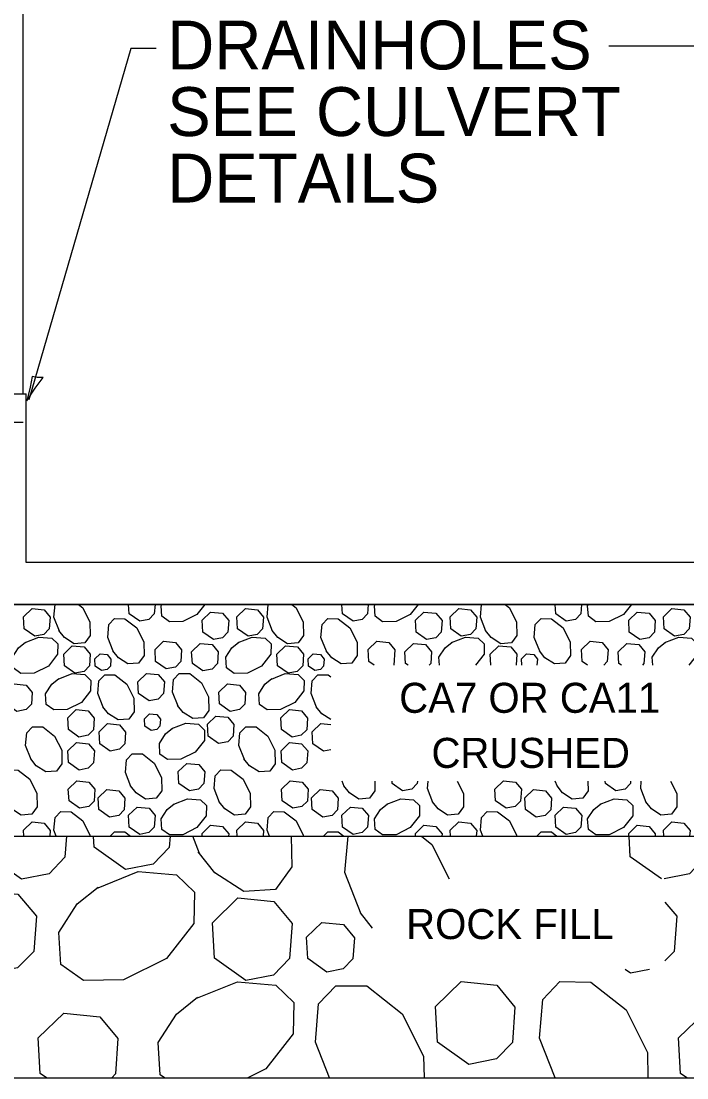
# Model space of a CAD drawing. Extents: x 0 to 2.83, y -0.06 to 1.83.
# Drawn here: x 0.5028 to 0.6946, y 0.8463 to 1.1507 of the extents above; entities that cross this region are included whole.
import ezdxf

# ---------------------------------------------------------------- set-up
doc = ezdxf.new("R2010")
doc.units = 0
doc.layers.add('Default', color=7, linetype='Continuous')
doc.layers.add('RD_Pr_Roadway_Notes', color=7, linetype='Continuous')

msp = doc.modelspace()

# ---------------------------------------------------------------- linework, layer by layer
at = {"layer": 'Default'}
for p, q in [((0.49213, 1.04337), (0.50424, 1.04337)), ((0.50424, 0.99479), (0.50424, 1.04337)), ((0.49213, 1.03523), (0.50339, 1.03523)), ((0.79991, 0.99479), (0.50424, 0.99479)), ((0.49213, 0.98268), (0.81202, 0.98268)), ((0.65208, 0.98268), (0.57197, 0.98268)), ((0.35861, 0.91586), (0.93163, 0.91586)), ((0.35861, 0.84626), (0.93163, 0.84626))]:
    msp.add_line(p, q, dxfattribs=at)
for points in [[(0.50339, 1.04337), (0.50339, 1.21953), (0.80076, 1.21953), (0.80076, 1.04337)], [(0.81202, 1.04337), (0.81202, 0.98268), (0.49213, 0.98268), (0.49213, 1.04337)], [(0.5067, 0.9735), (0.50367, 0.97564), (0.50349, 0.97905), (0.50594, 0.98145), (0.50938, 0.9811), (0.51115, 0.97899), (0.51089, 0.97561), (0.50935, 0.974), (0.5067, 0.9735)], [(0.5138, 0.97501), (0.51222, 0.97902), (0.51253, 0.98268), (0.51254, 0.98268)], [(0.51932, 0.98268), (0.52054, 0.98173), (0.52259, 0.9776), (0.52266, 0.97375), (0.52111, 0.97158), (0.51805, 0.97136), (0.51528, 0.97315), (0.51367, 0.97517)], [(0.53695, 0.97782), (0.53392, 0.97996), (0.53375, 0.98268)], [(0.54135, 0.98268), (0.54115, 0.97993), (0.5396, 0.97835), (0.53695, 0.97782)], [(0.55572, 0.98268), (0.55344, 0.97981), (0.54934, 0.97776), (0.5455, 0.97769), (0.54332, 0.97924), (0.5431, 0.9823), (0.54335, 0.98268)], [(0.55817, 0.97255), (0.55511, 0.9747), (0.55496, 0.9781), (0.55738, 0.98047), (0.56082, 0.98012), (0.56262, 0.97804), (0.56233, 0.97467), (0.56082, 0.97306), (0.55817, 0.97255)], [(0.56817, 0.9735), (0.56514, 0.97564), (0.56495, 0.97905), (0.56741, 0.98145), (0.57085, 0.9811), (0.57261, 0.97899), (0.57236, 0.97561), (0.57082, 0.974), (0.56817, 0.9735)], [(0.57526, 0.97501), (0.57369, 0.97902), (0.574, 0.98268), (0.574, 0.98268)], [(0.58079, 0.98268), (0.58201, 0.98173), (0.58406, 0.9776), (0.58412, 0.97375), (0.58258, 0.97158), (0.57952, 0.97136), (0.57674, 0.97315), (0.57514, 0.97517)], [(0.59842, 0.97782), (0.59539, 0.97996), (0.59522, 0.98268)], [(0.60282, 0.98268), (0.60261, 0.97993), (0.60107, 0.97835), (0.59842, 0.97782)], [(0.61719, 0.98268), (0.61491, 0.97981), (0.61081, 0.97776), (0.60696, 0.97769), (0.60479, 0.97924), (0.60457, 0.9823), (0.60481, 0.98268)], [(0.61964, 0.97255), (0.61658, 0.9747), (0.61642, 0.9781), (0.61885, 0.98047), (0.62229, 0.98012), (0.62408, 0.97804), (0.6238, 0.97467), (0.62229, 0.97306), (0.61964, 0.97255)], [(0.62963, 0.9735), (0.62661, 0.97564), (0.62642, 0.97905), (0.62888, 0.98145), (0.63232, 0.9811), (0.63408, 0.97899), (0.63383, 0.97561), (0.63228, 0.974), (0.62963, 0.9735)], [(0.63673, 0.97501), (0.63515, 0.97902), (0.63547, 0.98268), (0.63547, 0.98268)], [(0.64226, 0.98268), (0.64348, 0.98173), (0.64553, 0.9776), (0.64559, 0.97375), (0.64405, 0.97158), (0.64099, 0.97136), (0.63821, 0.97315), (0.6366, 0.97517)], [(0.65988, 0.97782), (0.65686, 0.97996), (0.65668, 0.98268)], [(0.66429, 0.98268), (0.66408, 0.97993), (0.66253, 0.97835), (0.65988, 0.97782)], [(0.67866, 0.98268), (0.67638, 0.97981), (0.67228, 0.97776), (0.66843, 0.97769), (0.66626, 0.97924), (0.66603, 0.9823), (0.66628, 0.98268)], [(0.68111, 0.97255), (0.67805, 0.9747), (0.67789, 0.9781), (0.68032, 0.98047), (0.68376, 0.98012), (0.68555, 0.97804), (0.68527, 0.97467), (0.68376, 0.97306), (0.68111, 0.97255)], [(0.6911, 0.9735), (0.68808, 0.97564), (0.68789, 0.97905), (0.69034, 0.98145), (0.69378, 0.9811), (0.69555, 0.97899), (0.6953, 0.97561), (0.69375, 0.974), (0.6911, 0.9735)], [(0.52929, 0.96918), (0.52771, 0.97318), (0.52803, 0.97684), (0.5297, 0.97861), (0.53266, 0.97854), (0.53607, 0.9759), (0.53812, 0.9718), (0.53818, 0.96792), (0.53664, 0.96577), (0.53354, 0.96555), (0.5308, 0.96732), (0.52919, 0.96934)], [(0.59076, 0.96918), (0.58918, 0.97318), (0.58949, 0.97684), (0.59117, 0.97861), (0.59413, 0.97854), (0.59753, 0.9759), (0.59958, 0.9718), (0.59965, 0.96792), (0.5981, 0.96577), (0.59501, 0.96555), (0.59227, 0.96732), (0.59066, 0.96934)], [(0.65222, 0.96918), (0.65065, 0.97318), (0.65096, 0.97684), (0.65263, 0.97861), (0.6556, 0.97854), (0.659, 0.9759), (0.66105, 0.9718), (0.66112, 0.96792), (0.65957, 0.96577), (0.65648, 0.96555), (0.65374, 0.96732), (0.65213, 0.96934)], [(0.5039, 0.97167), (0.5079, 0.97328), (0.51159, 0.97296), (0.51332, 0.97129), (0.51326, 0.9683), (0.51061, 0.96492), (0.50651, 0.96287), (0.50267, 0.96281), (0.50049, 0.96436), (0.50027, 0.96744), (0.50203, 0.97019), (0.50405, 0.9718)], [(0.54458, 0.9641), (0.54152, 0.96625), (0.54137, 0.96968), (0.54379, 0.97205), (0.54726, 0.9717), (0.54903, 0.96959), (0.54877, 0.96622), (0.54723, 0.96464), (0.54458, 0.9641)], [(0.55514, 0.96353), (0.55212, 0.96565), (0.5519, 0.96905), (0.55436, 0.97145), (0.55783, 0.9711), (0.55959, 0.96899), (0.55934, 0.96562), (0.55779, 0.96404), (0.55514, 0.96353)], [(0.56536, 0.97167), (0.56936, 0.97328), (0.57306, 0.97296), (0.57479, 0.97129), (0.57473, 0.9683), (0.57208, 0.96492), (0.56798, 0.96287), (0.56413, 0.96281), (0.56196, 0.96436), (0.56174, 0.96744), (0.5635, 0.97019), (0.56552, 0.9718)], [(0.60455, 0.96516), (0.60299, 0.96625), (0.60283, 0.96968), (0.60526, 0.97205), (0.60873, 0.9717), (0.61049, 0.96959), (0.61016, 0.96516)], [(0.61429, 0.96516), (0.61358, 0.96565), (0.61337, 0.96905), (0.61582, 0.97145), (0.61929, 0.9711), (0.62106, 0.96899), (0.62081, 0.96562), (0.62035, 0.96516)], [(0.62337, 0.96516), (0.6232, 0.96744), (0.62497, 0.97019), (0.62699, 0.9718)], [(0.62683, 0.97167), (0.63083, 0.97328), (0.63452, 0.97296), (0.63626, 0.97129), (0.63619, 0.9683), (0.63373, 0.96516)], [(0.66601, 0.96516), (0.66446, 0.96625), (0.6643, 0.96968), (0.66673, 0.97205), (0.6702, 0.9717), (0.67196, 0.96959), (0.67171, 0.96622), (0.67067, 0.96516)], [(0.67576, 0.96516), (0.67505, 0.96565), (0.67483, 0.96905), (0.67729, 0.97145), (0.68076, 0.9711), (0.68253, 0.96899), (0.68227, 0.96562), (0.68182, 0.96516)], [(0.68483, 0.96516), (0.68467, 0.96744), (0.68644, 0.97019), (0.68845, 0.9718)], [(0.6883, 0.97167), (0.6923, 0.97328), (0.69599, 0.97296), (0.69772, 0.97129), (0.69766, 0.9683), (0.6952, 0.96516)], [(0.51825, 0.96282), (0.51523, 0.96496), (0.51504, 0.96837), (0.51749, 0.97077), (0.52093, 0.97042), (0.5227, 0.96831), (0.52245, 0.96493), (0.5209, 0.96332), (0.51825, 0.96282)], [(0.52597, 0.96363), (0.52414, 0.96492), (0.52401, 0.96697), (0.52551, 0.96839), (0.52758, 0.9682), (0.52862, 0.96691), (0.52849, 0.96489), (0.52754, 0.96395), (0.52597, 0.96363)], [(0.57972, 0.96282), (0.57669, 0.96496), (0.5765, 0.96837), (0.57896, 0.97077), (0.5824, 0.97042), (0.58417, 0.96831), (0.58391, 0.96493), (0.58237, 0.96332), (0.57972, 0.96282)], [(0.58743, 0.96363), (0.5856, 0.96492), (0.58548, 0.96697), (0.58697, 0.96839), (0.58905, 0.9682), (0.59008, 0.96691), (0.58996, 0.96489), (0.58901, 0.96395), (0.58743, 0.96363)], [(0.63815, 0.96516), (0.63797, 0.96837), (0.64043, 0.97077), (0.64387, 0.97042), (0.64563, 0.96831), (0.6454, 0.96516)], [(0.64706, 0.96516), (0.64695, 0.96697), (0.64844, 0.96839), (0.65052, 0.9682), (0.65155, 0.96691), (0.65144, 0.96516)], [(0.51344, 0.96117), (0.51744, 0.96278), (0.52113, 0.96246), (0.52287, 0.96079), (0.5228, 0.9578), (0.52015, 0.95442), (0.51606, 0.95237), (0.51221, 0.95231), (0.51003, 0.95385), (0.50981, 0.95695), (0.51158, 0.95969), (0.51359, 0.9613)], [(0.52645, 0.95302), (0.52487, 0.95699), (0.52519, 0.96068), (0.52685, 0.96241), (0.52981, 0.96238), (0.53322, 0.9597), (0.53528, 0.95563), (0.53534, 0.95175), (0.53379, 0.94958), (0.5307, 0.94939), (0.52796, 0.95115), (0.52634, 0.95317)], [(0.53963, 0.95485), (0.5366, 0.957), (0.53642, 0.9604), (0.53887, 0.9628), (0.5423, 0.96245), (0.54404, 0.96034), (0.54381, 0.95697), (0.54228, 0.95539), (0.53963, 0.95485)], [(0.54798, 0.95338), (0.5464, 0.95739), (0.54671, 0.96108), (0.54835, 0.96281), (0.55135, 0.96275), (0.55472, 0.9601), (0.55678, 0.956), (0.55684, 0.95215), (0.55529, 0.94998), (0.55223, 0.94976), (0.54949, 0.95152), (0.54785, 0.95354)], [(0.57491, 0.96117), (0.57891, 0.96278), (0.5826, 0.96246), (0.58434, 0.96079), (0.58427, 0.9578), (0.58162, 0.95442), (0.57752, 0.95237), (0.57367, 0.95231), (0.5715, 0.95385), (0.57128, 0.95695), (0.57305, 0.95969), (0.57506, 0.9613)], [(0.58792, 0.95302), (0.58634, 0.95699), (0.58666, 0.96068), (0.58832, 0.96241), (0.59128, 0.96238), (0.592, 0.96182)], [(0.50155, 0.95184), (0.49848, 0.95398), (0.49829, 0.95741), (0.50075, 0.95978), (0.50422, 0.95943), (0.50597, 0.95733), (0.50573, 0.95394), (0.5042, 0.95236), (0.50155, 0.95184)], [(0.56302, 0.95184), (0.55995, 0.95398), (0.55976, 0.95741), (0.56222, 0.95978), (0.56569, 0.95943), (0.56743, 0.95733), (0.5672, 0.95394), (0.56567, 0.95236), (0.56302, 0.95184)], [(0.592, 0.9495), (0.58943, 0.95115), (0.58781, 0.95317)], [(0.51941, 0.94445), (0.51638, 0.94659), (0.51619, 0.95), (0.51865, 0.95236), (0.52209, 0.95202), (0.52385, 0.94994), (0.5236, 0.94656), (0.52206, 0.94499), (0.51941, 0.94445)], [(0.54026, 0.94635), (0.53843, 0.94764), (0.53831, 0.94969), (0.5398, 0.95111), (0.54188, 0.95092), (0.54291, 0.94963), (0.54279, 0.94761), (0.54184, 0.94667), (0.54026, 0.94635)], [(0.55968, 0.94256), (0.55663, 0.9447), (0.55644, 0.94814), (0.5589, 0.9505), (0.56233, 0.95016), (0.5641, 0.94804), (0.56385, 0.94467), (0.5623, 0.94309), (0.55968, 0.94259)], [(0.58087, 0.94445), (0.57785, 0.94659), (0.57766, 0.95), (0.58012, 0.95236), (0.58356, 0.95202), (0.58532, 0.94994), (0.58507, 0.94656), (0.58352, 0.94499), (0.58087, 0.94445)], [(0.50563, 0.93802), (0.50405, 0.94202), (0.50437, 0.94568), (0.50604, 0.94744), (0.509, 0.94738), (0.51241, 0.94473), (0.51446, 0.94063), (0.51452, 0.93675), (0.51298, 0.93461), (0.50992, 0.93439), (0.50714, 0.93615), (0.50553, 0.93817)], [(0.52844, 0.94041), (0.52541, 0.94252), (0.52522, 0.94596), (0.52768, 0.94833), (0.53112, 0.94798), (0.53288, 0.94587), (0.53263, 0.94249), (0.53109, 0.94092), (0.52844, 0.94041)], [(0.54622, 0.94688), (0.55023, 0.94845), (0.55389, 0.94814), (0.55565, 0.94647), (0.55559, 0.9435), (0.55294, 0.9401), (0.54884, 0.93805), (0.54496, 0.93798), (0.54279, 0.93953), (0.5426, 0.94259), (0.54436, 0.94536), (0.54638, 0.94697)], [(0.5671, 0.93802), (0.56552, 0.94202), (0.56583, 0.94568), (0.56751, 0.94744), (0.57047, 0.94738), (0.57388, 0.94473), (0.57592, 0.94063), (0.57599, 0.93675), (0.57444, 0.93461), (0.57138, 0.93439), (0.56861, 0.93615), (0.567, 0.93817)], [(0.5899, 0.94041), (0.58688, 0.94252), (0.58669, 0.94596), (0.58915, 0.94833), (0.592, 0.94804)], [(0.51947, 0.93496), (0.51641, 0.9371), (0.51625, 0.94051), (0.51868, 0.94287), (0.52215, 0.94252), (0.52392, 0.94045), (0.52367, 0.93704), (0.52212, 0.93546), (0.51947, 0.93496)], [(0.58094, 0.93496), (0.57788, 0.9371), (0.57772, 0.94051), (0.58015, 0.94287), (0.58362, 0.94252), (0.58539, 0.94045), (0.58513, 0.93704), (0.58359, 0.93546), (0.58094, 0.93496)], [(0.53439, 0.93023), (0.53281, 0.93423), (0.53312, 0.93789), (0.53477, 0.93966), (0.53776, 0.93959), (0.54114, 0.93694), (0.54318, 0.93284), (0.54328, 0.929), (0.54173, 0.92682), (0.53864, 0.9266), (0.5359, 0.92837), (0.53429, 0.93038)], [(0.592, 0.94081), (0.5899, 0.94041)], [(0.4985, 0.92559), (0.49693, 0.9296), (0.49724, 0.93329), (0.49888, 0.93502), (0.50188, 0.93496), (0.50525, 0.93231), (0.5073, 0.92821), (0.50736, 0.92436), (0.50582, 0.92219), (0.50276, 0.92197), (0.50002, 0.92373), (0.49837, 0.92575)], [(0.55125, 0.92897), (0.54823, 0.93111), (0.54804, 0.93452), (0.5505, 0.93688), (0.55394, 0.93656), (0.55567, 0.93445), (0.55545, 0.93108), (0.5539, 0.92947), (0.55125, 0.92897)], [(0.55997, 0.92559), (0.55839, 0.9296), (0.55871, 0.93329), (0.56035, 0.93502), (0.56334, 0.93496), (0.56672, 0.93231), (0.56877, 0.92821), (0.56883, 0.92436), (0.56729, 0.92219), (0.56423, 0.92197), (0.56148, 0.92373), (0.55984, 0.92575)], [(0.5196, 0.92392), (0.51657, 0.92606), (0.51635, 0.92947), (0.51884, 0.93184), (0.52228, 0.93149), (0.52401, 0.92941), (0.52379, 0.92603), (0.52225, 0.92442), (0.5196, 0.92392)], [(0.58106, 0.92392), (0.57804, 0.92606), (0.57782, 0.92947), (0.58031, 0.93184), (0.58375, 0.93149), (0.58548, 0.92941), (0.58526, 0.92603), (0.58371, 0.92442), (0.58106, 0.92392)], [(0.59585, 0.93023), (0.59526, 0.93175)], [(0.60468, 0.93175), (0.60475, 0.929), (0.6032, 0.92682), (0.60011, 0.9266), (0.59737, 0.92837), (0.59576, 0.93038)], [(0.61272, 0.92897), (0.6097, 0.93111), (0.60966, 0.93175)], [(0.61696, 0.93175), (0.61692, 0.93108), (0.61537, 0.92947), (0.61272, 0.92897)], [(0.62144, 0.92559), (0.61986, 0.9296), (0.62004, 0.93175)], [(0.62847, 0.93175), (0.63023, 0.92821), (0.6303, 0.92436), (0.62875, 0.92219), (0.62569, 0.92197), (0.62295, 0.92373), (0.62131, 0.92575)], [(0.64253, 0.92392), (0.63951, 0.92606), (0.63928, 0.92947), (0.64177, 0.93184), (0.64521, 0.93149), (0.64695, 0.92941), (0.64673, 0.92603), (0.64518, 0.92442), (0.64253, 0.92392)], [(0.65732, 0.93023), (0.65672, 0.93175)], [(0.66614, 0.93175), (0.66621, 0.929), (0.66467, 0.92682), (0.66158, 0.9266), (0.65883, 0.92837), (0.65723, 0.93038)], [(0.67419, 0.92897), (0.67116, 0.93111), (0.67113, 0.93175)], [(0.67843, 0.93175), (0.67838, 0.93108), (0.67684, 0.92947), (0.67419, 0.92897)], [(0.6829, 0.92559), (0.68133, 0.9296), (0.68151, 0.93175)], [(0.68993, 0.93175), (0.6917, 0.92821), (0.69176, 0.92436), (0.69022, 0.92219), (0.68716, 0.92197), (0.68442, 0.92373), (0.68278, 0.92575)], [(0.52826, 0.9214), (0.5252, 0.92354), (0.52501, 0.92695), (0.52747, 0.92931), (0.53094, 0.92897), (0.53267, 0.92685), (0.53245, 0.92351), (0.53091, 0.9219), (0.52826, 0.9214)], [(0.58972, 0.9214), (0.58667, 0.92354), (0.58648, 0.92695), (0.58894, 0.92931), (0.59241, 0.92897), (0.59414, 0.92685), (0.59392, 0.92351), (0.59237, 0.9219), (0.58972, 0.9214)], [(0.65119, 0.9214), (0.64813, 0.92354), (0.64795, 0.92695), (0.6504, 0.92931), (0.65387, 0.92897), (0.65561, 0.92685), (0.65539, 0.92351), (0.65384, 0.9219), (0.65119, 0.9214)], [(0.54673, 0.92512), (0.55073, 0.9267), (0.55442, 0.92638), (0.55615, 0.92474), (0.55612, 0.92175), (0.55344, 0.91837), (0.54934, 0.91632), (0.5455, 0.91626), (0.54332, 0.9178), (0.5431, 0.92086), (0.54487, 0.92361), (0.54688, 0.92524)], [(0.60819, 0.92512), (0.6122, 0.9267), (0.61589, 0.92638), (0.61762, 0.92474), (0.61759, 0.92175), (0.61491, 0.91837), (0.61081, 0.91632), (0.60696, 0.91626), (0.60479, 0.9178), (0.60457, 0.92086), (0.60633, 0.92361), (0.60835, 0.92524)], [(0.66966, 0.92512), (0.67366, 0.9267), (0.67735, 0.92638), (0.67909, 0.92474), (0.67906, 0.92175), (0.67638, 0.91837), (0.67228, 0.91632), (0.66843, 0.91626), (0.66626, 0.9178), (0.66603, 0.92086), (0.6678, 0.92361), (0.66982, 0.92524)], [(0.5129, 0.91586), (0.51222, 0.91758), (0.51253, 0.92124), (0.51417, 0.92298), (0.51714, 0.92294), (0.52054, 0.92029), (0.52259, 0.91616), (0.5226, 0.91586)], [(0.53695, 0.91638), (0.53392, 0.91853), (0.5337, 0.92197), (0.53619, 0.9243), (0.53963, 0.92395), (0.5414, 0.92187), (0.54115, 0.9185), (0.5396, 0.91692), (0.53695, 0.91638)], [(0.57436, 0.91586), (0.57369, 0.91758), (0.574, 0.92124), (0.57564, 0.92298), (0.57861, 0.92294), (0.58201, 0.92029), (0.58406, 0.91616), (0.58406, 0.91586)], [(0.59842, 0.91638), (0.59539, 0.91853), (0.59517, 0.92197), (0.59766, 0.9243), (0.6011, 0.92395), (0.60287, 0.92187), (0.60261, 0.9185), (0.60107, 0.91692), (0.59842, 0.91638)], [(0.63583, 0.91586), (0.63515, 0.91758), (0.63547, 0.92124), (0.63711, 0.92298), (0.64007, 0.92294), (0.64348, 0.92029), (0.64553, 0.91616), (0.64553, 0.91586)], [(0.65988, 0.91638), (0.65686, 0.91853), (0.65664, 0.92197), (0.65913, 0.9243), (0.66257, 0.92395), (0.66433, 0.92187), (0.66408, 0.9185), (0.66253, 0.91692), (0.65988, 0.91638)], [(0.50358, 0.91586), (0.50349, 0.91761), (0.50594, 0.92001), (0.50938, 0.91966), (0.51115, 0.91755), (0.51102, 0.91586)], [(0.56505, 0.91586), (0.56495, 0.91761), (0.56741, 0.92001), (0.57085, 0.91966), (0.57261, 0.91755), (0.57249, 0.91586)], [(0.62652, 0.91586), (0.62642, 0.91761), (0.62888, 0.92001), (0.63232, 0.91966), (0.63408, 0.91755), (0.63395, 0.91586)], [(0.68798, 0.91586), (0.68789, 0.91761), (0.69034, 0.92001), (0.69378, 0.91966), (0.69555, 0.91755), (0.69542, 0.91586)], [(0.52846, 0.91586), (0.5297, 0.91717), (0.53266, 0.91711), (0.53427, 0.91586)], [(0.55499, 0.91586), (0.55496, 0.91667), (0.55738, 0.91903), (0.56082, 0.91868), (0.56262, 0.91661), (0.56255, 0.91586)], [(0.58993, 0.91586), (0.59117, 0.91717), (0.59413, 0.91711), (0.59573, 0.91586)], [(0.61646, 0.91586), (0.61642, 0.91667), (0.61885, 0.91903), (0.62229, 0.91868), (0.62408, 0.91661), (0.62402, 0.91586)], [(0.65139, 0.91586), (0.65263, 0.91717), (0.6556, 0.91711), (0.6572, 0.91586)], [(0.67793, 0.91586), (0.67789, 0.91667), (0.68032, 0.91903), (0.68376, 0.91868), (0.68555, 0.91661), (0.68549, 0.91586)], [(0.5029, 0.90351), (0.49372, 0.90994), (0.49345, 0.91586)], [(0.51589, 0.91586), (0.51539, 0.90984), (0.51085, 0.90501), (0.5029, 0.90351)], [(0.53288, 0.90634), (0.52381, 0.91277), (0.52364, 0.91586)], [(0.5457, 0.91586), (0.54546, 0.91268), (0.54083, 0.90785), (0.53288, 0.90634)], [(0.55417, 0.91088), (0.55221, 0.91586)], [(0.58061, 0.91586), (0.58075, 0.9071), (0.57612, 0.90057), (0.56694, 0.89991), (0.55861, 0.9053), (0.55379, 0.91135)], [(0.60081, 0.89338), (0.59609, 0.90539), (0.59698, 0.91586)], [(0.61815, 0.91586), (0.62115, 0.91353), (0.6261, 0.90363)], [(0.68729, 0.90363), (0.67828, 0.90994), (0.67801, 0.91586)], [(0.70045, 0.91586), (0.69995, 0.90984), (0.69541, 0.90501), (0.6881, 0.90363)], [(0.52447, 0.90085), (0.53648, 0.90568), (0.54755, 0.90474), (0.55275, 0.89972), (0.55256, 0.89073), (0.54462, 0.88061), (0.53231, 0.87446), (0.52078, 0.87427), (0.51425, 0.87891), (0.51359, 0.88817), (0.51889, 0.89641), (0.52494, 0.90123)], [(0.49382, 0.87645), (0.48473, 0.88278), (0.48408, 0.893), (0.49145, 0.90019), (0.50186, 0.89915), (0.50716, 0.89282), (0.5064, 0.88269), (0.50176, 0.87796), (0.49382, 0.87645)], [(0.56755, 0.8743), (0.55846, 0.88073), (0.55789, 0.89095), (0.56527, 0.89814), (0.57558, 0.8971), (0.58088, 0.89076), (0.58012, 0.88064), (0.57549, 0.87581), (0.56755, 0.8743)], [(0.68831, 0.8969), (0.69172, 0.89282), (0.69096, 0.88269), (0.68831, 0.87998)], [(0.60407, 0.8894), (0.60053, 0.89385)], [(0.59085, 0.87673), (0.58536, 0.88061), (0.58498, 0.88676), (0.58946, 0.89102), (0.5957, 0.89045), (0.5988, 0.88657), (0.59841, 0.88051), (0.59558, 0.87768), (0.59085, 0.87673)], [(0.67838, 0.87645), (0.67687, 0.8775)], [(0.68389, 0.8775), (0.67838, 0.87645)], [(0.5531, 0.86909), (0.56511, 0.87392), (0.57618, 0.87298), (0.58139, 0.86796), (0.5812, 0.85897), (0.57325, 0.84885), (0.56806, 0.84626)], [(0.63184, 0.85015), (0.62276, 0.85658), (0.62219, 0.86679), (0.62957, 0.87398), (0.63985, 0.87294), (0.64508, 0.8666), (0.64439, 0.85648), (0.63978, 0.85175), (0.63184, 0.85015)], [(0.65667, 0.84626), (0.65215, 0.85774), (0.65309, 0.86881), (0.65801, 0.87401), (0.667, 0.87382), (0.67712, 0.86588), (0.68327, 0.85358), (0.68339, 0.84626)], [(0.59165, 0.84626), (0.58757, 0.85655), (0.58851, 0.86761), (0.5935, 0.87281), (0.60239, 0.87273), (0.61261, 0.86468), (0.61878, 0.85248), (0.61888, 0.84626)], [(0.54413, 0.84626), (0.54288, 0.84715), (0.54222, 0.85642), (0.54752, 0.86465), (0.55357, 0.86948)], [(0.51005, 0.84626), (0.50822, 0.84753), (0.50766, 0.85781), (0.51504, 0.86493), (0.52544, 0.86386), (0.53068, 0.85756), (0.52999, 0.8474), (0.52888, 0.84626)], [(0.69461, 0.84626), (0.69279, 0.84753), (0.69222, 0.85781), (0.69961, 0.86493), (0.71001, 0.86386), (0.71524, 0.85756), (0.71455, 0.8474), (0.71344, 0.84626)]]:
    msp.add_lwpolyline(points, dxfattribs=at)
for points in [[(0.592, 0.98268), (0.71216, 0.98268), (0.71216, 0.98268), (0.592, 0.98268)], [(0.592, 0.98268), (0.592, 0.98268), (0.592, 0.98268), (0.592, 0.98268)]]:
    msp.add_lwpolyline(points, close=True, dxfattribs=at)
at = {"layer": 'RD_Pr_Roadway_Notes'}
for p, q in [((0.53443, 1.14281), (0.50494, 1.04164)), ((0.54166, 1.14281), (0.53443, 1.14281)), ((0.67218, 1.14366), (0.72022, 1.14366))]:
    msp.add_line(p, q, dxfattribs=at)
msp.add_lwpolyline([(0.50907, 1.04803), (0.5074, 1.04803), (0.50594, 1.04838), (0.50533, 1.04527), (0.5044, 1.04131), (0.50678, 1.04494)], close=True, dxfattribs=at)

# ---------------------------------------------------------------- texts
for s, height, p in [('DRAINHOLES', 0.014074, (0.54485, 1.13681)), ('SEE CULVERT ', 0.014074, (0.54485, 1.11764)), ('DETAILS', 0.014074, (0.54485, 1.09847)), ('CA7 OR CA11', 0.0086515, (0.61173, 0.95144)), ('CRUSHED', 0.008651, (0.62103, 0.93557)), ('ROCK FILL', 0.008651, (0.61374, 0.88624))]:
    msp.add_text(s, height=height, dxfattribs=at).set_placement(p)

doc.saveas('drawing.dxf')
